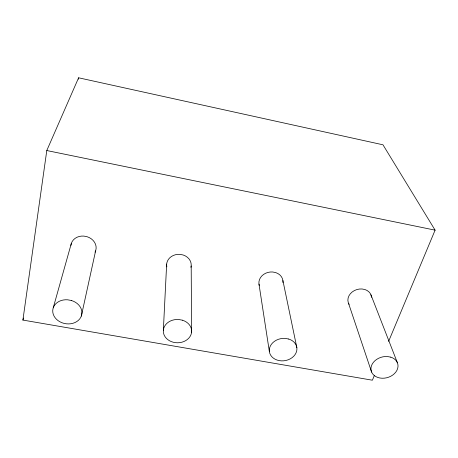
<?xml version="1.0" encoding="UTF-8"?>
<svg xmlns="http://www.w3.org/2000/svg" width="458" height="458" viewBox="0 0 458 458"><rect width="100%" height="100%" fill="white"/><g stroke="black" fill="none" stroke-linecap="round" stroke-linejoin="round"><path stroke-width="0.69" d="M163.351 330.224L166.655 264.089M374.306 375.6L372.383 380.209L22.9 320.073L46.785 150.539L78.599 77.791L382.98 144.802L435.1 230.151L388.613 341.376M78.381 79.2L78.599 77.791M81.341 316.06L95.602 250.904M53.242 307.793L71.368 243.295M22.9 320.073L23.581 318.041M46.785 150.539L435.1 230.151M370.934 294.797L397.418 362.81M348.515 303.248L371.61 372.091M282.907 280.577L296.858 347.731M258.982 284.115L269.384 351.704M191.192 266.012L191.593 332.227M190.934 267.38A12.314 10.643 1 0 0 183.166 254.992L180 254.367A12.314 10.643 1 0 0 166.826 266.865M282.935 282.597A12.091 10.265 -9.6 0 0 275.722 272.59L272.676 271.989A12.091 10.265 -9.6 0 0 259.28 285.426M349.111 304.387A11.994 9.813 -16.8 0 1 350.318 293.778A11.994 9.813 -16.8 0 1 362.06 288.981L364.997 289.559A11.994 9.813 -16.8 0 1 371.507 297.299M95.024 252.203A12.715 10.889 12.4 0 0 87.146 236.734L83.86 236.093A12.715 10.889 12.4 0 0 70.916 245.391M390.743 357.143L387.394 356.53A13.74 10.631 -15.4 0 0 371.261 371.112A13.74 10.631 -15.4 0 0 392.724 375.056A13.74 10.631 -15.4 0 0 390.743 357.143M288.706 339.04L285.214 338.399A13.877 11.187 -9 0 0 269.836 353.479A13.877 11.187 -9 0 0 292.204 357.584A13.877 11.187 -9 0 0 288.706 339.04M182.347 320.176L178.706 319.507A14.175 11.662 0.2 0 0 164.164 335.101A14.175 11.662 0.2 0 0 187.494 339.384A14.175 11.662 0.2 0 0 182.347 320.176M71.391 300.494L67.589 299.795A14.685 11.994 10.2 0 0 53.97 315.94A14.685 11.994 10.2 0 0 78.329 320.405A14.685 11.994 10.2 0 0 71.391 300.494"/></g></svg>
